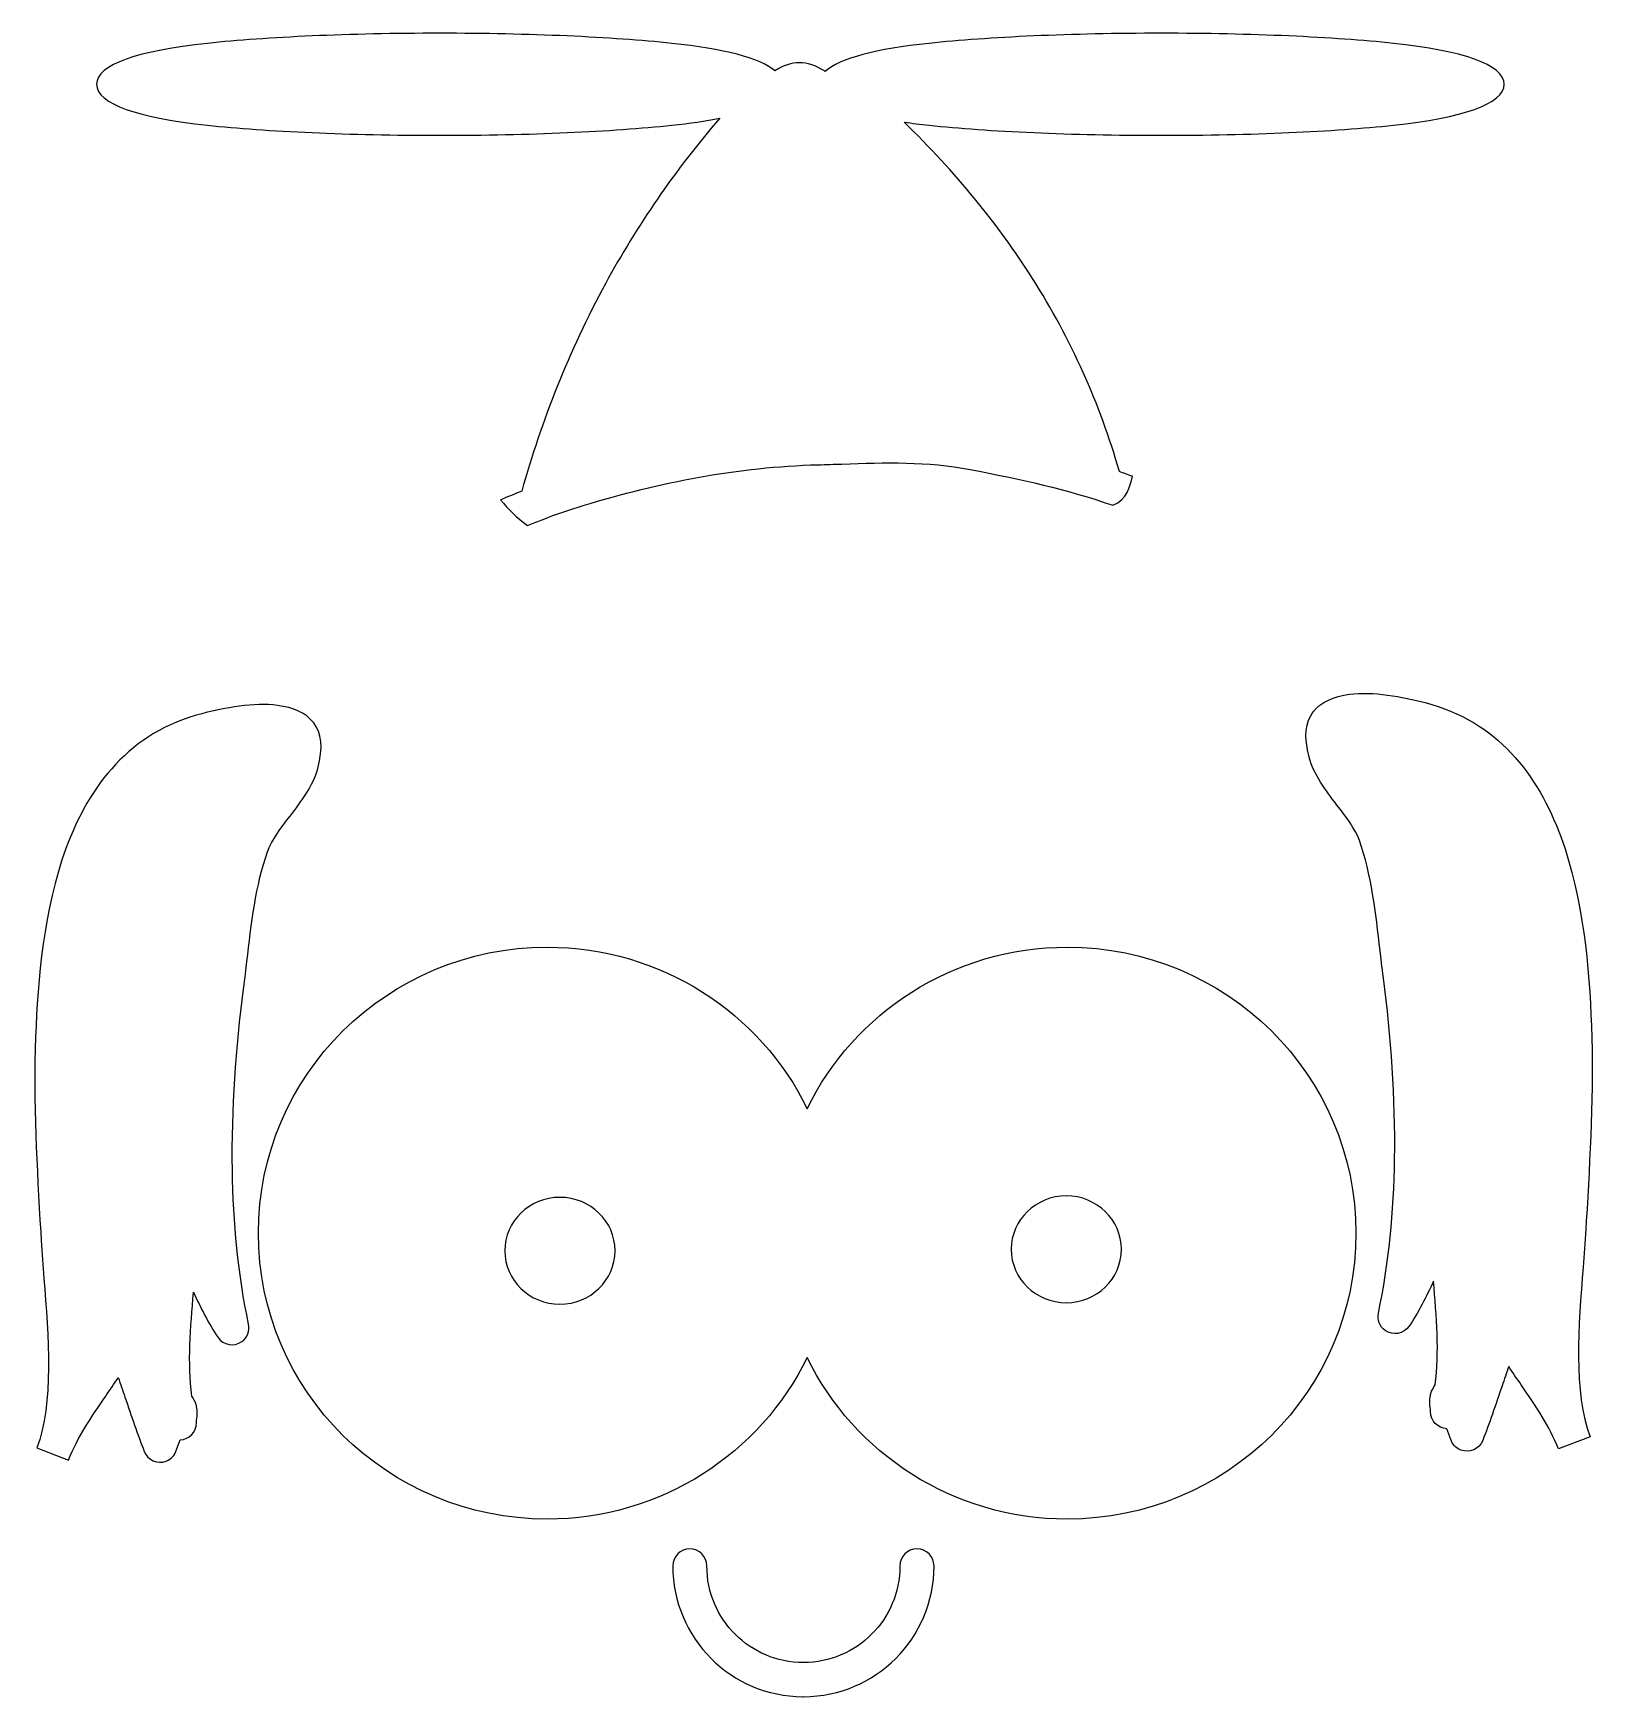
# Model space of a CAD drawing. Header units: centimetres. Extents: x -12.29 to -7.71, y -8.78 to -3.9.
import ezdxf

# ---------------------------------------------------------------- set-up
doc = ezdxf.new("R2010")
doc.units = ezdxf.units.CM
doc.header["$MEASUREMENT"] = 0
doc.layers.add('Layer 1', color=7, linetype='Continuous')

msp = doc.modelspace()

# ---------------------------------------------------------------- linework, layer by layer
at = {"layer": 'Layer 1', "color": 5}
for points, knots in [([(-9.12182, -5.28848), (-9.25356, -5.24205), (-9.39296, -5.21186), (-9.53989, -5.18344), (-9.53989, -5.18344), (-9.66573, -5.1591), (-9.78862, -5.16315), (-9.9161, -5.16736), (-9.9161, -5.16736), (-9.93857, -5.1681), (-9.96128, -5.16886), (-9.98655, -5.16951), (-9.98655, -5.16951), (-10.10329, -5.17255), (-10.21902, -5.18531), (-10.33359, -5.20584), (-10.33359, -5.20584), (-10.44857, -5.22644), (-10.56251, -5.25489), (-10.6752, -5.2892), (-10.6752, -5.2892), (-10.71492, -5.30129), (-10.7541, -5.31482), (-10.79282, -5.32962), (-10.79282, -5.32962), (-10.79282, -5.32962), (-10.79286, -5.32963), (-10.79286, -5.32963), (-10.79286, -5.32963), (-10.79286, -5.32963), (-10.79296, -5.32967), (-10.79296, -5.32967), (-10.79296, -5.32967), (-10.79476, -5.33049), (-10.79661, -5.3312), (-10.7985, -5.3318), (-10.7985, -5.3318), (-10.81182, -5.33694), (-10.82509, -5.34222), (-10.83831, -5.34765), (-10.83831, -5.34765), (-10.87026, -5.32519), (-10.89562, -5.29931), (-10.91705, -5.27261), (-10.91705, -5.27261), (-10.89658, -5.26374), (-10.87595, -5.25516), (-10.85514, -5.2469), (-10.85514, -5.2469), (-10.79809, -5.04232), (-10.71742, -4.83676), (-10.60897, -4.63741), (-10.60897, -4.63741), (-10.51795, -4.47011), (-10.40729, -4.30733), (-10.27452, -4.15337), (-10.27452, -4.15337), (-10.31565, -4.16158), (-10.36284, -4.16846), (-10.41526, -4.17392), (-10.41526, -4.17392), (-10.59055, -4.19219), (-10.83141, -4.20349), (-11.09628, -4.20349), (-11.09628, -4.20349), (-11.36113, -4.20349), (-11.60202, -4.19219), (-11.77732, -4.17392), (-11.77732, -4.17392), (-11.97804, -4.15301), (-12.10219, -4.11132), (-12.10219, -4.05387), (-12.10219, -4.05387), (-12.10219, -3.9964), (-11.97803, -3.95473), (-11.77734, -3.93382), (-11.77734, -3.93382), (-11.60204, -3.91555), (-11.36114, -3.90425), (-11.09628, -3.90425), (-11.09628, -3.90425), (-10.83142, -3.90425), (-10.59053, -3.91555), (-10.41523, -3.93382), (-10.41523, -3.93382), (-10.26423, -3.94955), (-10.15658, -3.97704), (-10.11252, -4.01416), (-10.11252, -4.01416), (-10.08832, -3.99818), (-10.06325, -3.99069), (-10.04049, -3.99069), (-10.04049, -3.99069), (-10.0174, -3.99069), (-9.9919, -3.99841), (-9.96737, -4.01486), (-9.96737, -4.01486), (-9.96737, -4.01486), (-9.9656, -4.01607), (-9.9656, -4.01607), (-9.9656, -4.01607), (-9.92299, -3.97799), (-9.81424, -3.94982), (-9.66067, -3.93382), (-9.66067, -3.93382), (-9.48537, -3.91555), (-9.24447, -3.90425), (-8.97961, -3.90425), (-8.97961, -3.90425), (-8.71473, -3.90425), (-8.47385, -3.91556), (-8.29857, -3.93381), (-8.29857, -3.93381), (-8.09787, -3.95473), (-7.97373, -3.9964), (-7.97373, -4.05387), (-7.97373, -4.05387), (-7.97373, -4.11132), (-8.09788, -4.15301), (-8.29859, -4.17392), (-8.29859, -4.17392), (-8.47388, -4.19219), (-8.71474, -4.20349), (-8.97961, -4.20349), (-8.97961, -4.20349), (-9.24446, -4.20349), (-9.48535, -4.19219), (-9.66065, -4.17392), (-9.66065, -4.17392), (-9.6863, -4.17125), (-9.71068, -4.16823), (-9.73373, -4.16489), (-9.73373, -4.16489), (-9.58292, -4.31149), (-9.4582, -4.46386), (-9.3573, -4.62286), (-9.3573, -4.62286), (-9.24336, -4.80243), (-9.15942, -4.99095), (-9.10221, -5.1896), (-9.10221, -5.1896), (-9.0961, -5.1917), (-9.09, -5.19383), (-9.08391, -5.196), (-9.08391, -5.196), (-9.07709, -5.19843), (-9.07029, -5.20091), (-9.0635, -5.20342), (-9.0635, -5.20342), (-9.07376, -5.23551), (-9.07633, -5.26955), (-9.12182, -5.28848)], [0, 0, 0, 0, 0.025641, 0.025641, 0.025641, 0.025641, 0.0512821, 0.0512821, 0.0512821, 0.0512821, 0.0769231, 0.0769231, 0.0769231, 0.0769231, 0.1025641, 0.1025641, 0.1025641, 0.1025641, 0.1282051, 0.1282051, 0.1282051, 0.1282051, 0.1538462, 0.1538462, 0.1538462, 0.1538462, 0.1794872, 0.1794872, 0.1794872, 0.1794872, 0.2051282, 0.2051282, 0.2051282, 0.2051282, 0.2307692, 0.2307692, 0.2307692, 0.2307692, 0.2564103, 0.2564103, 0.2564103, 0.2564103, 0.2820513, 0.2820513, 0.2820513, 0.2820513, 0.3076923, 0.3076923, 0.3076923, 0.3076923, 0.3333333, 0.3333333, 0.3333333, 0.3333333, 0.3589744, 0.3589744, 0.3589744, 0.3589744, 0.3846154, 0.3846154, 0.3846154, 0.3846154, 0.4102564, 0.4102564, 0.4102564, 0.4102564, 0.4358974, 0.4358974, 0.4358974, 0.4358974, 0.4615385, 0.4615385, 0.4615385, 0.4615385, 0.4871795, 0.4871795, 0.4871795, 0.4871795, 0.5128205, 0.5128205, 0.5128205, 0.5128205, 0.5384615, 0.5384615, 0.5384615, 0.5384615, 0.5641026, 0.5641026, 0.5641026, 0.5641026, 0.5897436, 0.5897436, 0.5897436, 0.5897436, 0.6153846, 0.6153846, 0.6153846, 0.6153846, 0.6410256, 0.6410256, 0.6410256, 0.6410256, 0.6666667, 0.6666667, 0.6666667, 0.6666667, 0.6923077, 0.6923077, 0.6923077, 0.6923077, 0.7179487, 0.7179487, 0.7179487, 0.7179487, 0.7435897, 0.7435897, 0.7435897, 0.7435897, 0.7692308, 0.7692308, 0.7692308, 0.7692308, 0.7948718, 0.7948718, 0.7948718, 0.7948718, 0.8205128, 0.8205128, 0.8205128, 0.8205128, 0.8461538, 0.8461538, 0.8461538, 0.8461538, 0.8717949, 0.8717949, 0.8717949, 0.8717949, 0.8974359, 0.8974359, 0.8974359, 0.8974359, 0.9230769, 0.9230769, 0.9230769, 0.9230769, 0.9487179, 0.9487179, 0.9487179, 0.9487179, 1, 1, 1, 1]), ([(-8.18096, -7.56352), (-8.17219, -7.6661), (-8.16352, -7.77106), (-8.17591, -7.86782), (-8.17591, -7.86782), (-8.18167, -7.8754), (-8.18597, -7.88389), (-8.1888, -7.89328), (-8.1888, -7.89328), (-8.18933, -7.89506), (-8.18976, -7.89685), (-8.19008, -7.89863), (-8.19008, -7.89863), (-8.19298, -7.91128), (-8.1929, -7.92455), (-8.18983, -7.93845), (-8.18983, -7.93845), (-8.18983, -7.93845), (-8.18983, -7.94613), (-8.18983, -7.94613), (-8.18983, -7.94613), (-8.18983, -7.97307), (-8.16852, -7.99503), (-8.14184, -7.99608), (-8.14184, -7.99608), (-8.14184, -7.99608), (-8.13044, -8.02753), (-8.13044, -8.02753), (-8.13044, -8.02753), (-8.12598, -8.04128), (-8.11564, -8.05299), (-8.10113, -8.05865), (-8.10113, -8.05865), (-8.07546, -8.06867), (-8.04651, -8.056), (-8.03649, -8.03033), (-8.03649, -8.03033), (-8.01741, -7.98145), (-7.99878, -7.92656), (-7.97987, -7.87079), (-7.97987, -7.87079), (-7.9734, -7.85173), (-7.9669, -7.83255), (-7.96032, -7.81348), (-7.96032, -7.81348), (-7.94827, -7.83177), (-7.93593, -7.84978), (-7.92359, -7.86778), (-7.92359, -7.86778), (-7.88205, -7.92837), (-7.84048, -7.98902), (-7.81464, -8.05554), (-7.81464, -8.05554), (-7.81464, -8.05554), (-7.72168, -8.0196), (-7.72168, -8.0196), (-7.72168, -8.0196), (-7.77151, -7.8914), (-7.75548, -7.68988), (-7.7422, -7.52283), (-7.7422, -7.52283), (-7.73923, -7.48537), (-7.73638, -7.44969), (-7.73418, -7.41126), (-7.73418, -7.41126), (-7.73418, -7.41126), (-7.7328, -7.38715), (-7.7328, -7.38715), (-7.7328, -7.38715), (-7.72193, -7.19706), (-7.71103, -7.00667), (-7.71786, -6.81434), (-7.71786, -6.81434), (-7.72385, -6.64628), (-7.74146, -6.44022), (-7.807, -6.26219), (-7.807, -6.26219), (-7.87549, -6.07614), (-7.99523, -5.9209), (-8.20529, -5.86709), (-8.20529, -5.86709), (-8.27184, -5.85004), (-8.3597, -5.83308), (-8.42756, -5.84258), (-8.42756, -5.84258), (-8.51935, -5.85544), (-8.57913, -5.9049), (-8.5457, -6.02744), (-8.5457, -6.02744), (-8.53153, -6.07942), (-8.49806, -6.1231), (-8.46409, -6.16747), (-8.46409, -6.16747), (-8.43742, -6.20228), (-8.41033, -6.23765), (-8.39821, -6.27175), (-8.39821, -6.27175), (-8.3637, -6.36897), (-8.35026, -6.4846), (-8.33757, -6.59384), (-8.33757, -6.59384), (-8.33493, -6.61666), (-8.33227, -6.63942), (-8.32764, -6.67514), (-8.32764, -6.67514), (-8.30556, -6.84536), (-8.29235, -7.02602), (-8.29516, -7.20523), (-8.29516, -7.20523), (-8.29758, -7.35913), (-8.31193, -7.51227), (-8.34278, -7.6571), (-8.34278, -7.6571), (-8.34278, -7.6571), (-8.34267, -7.65712), (-8.34267, -7.65712), (-8.34267, -7.65712), (-8.34667, -7.67608), (-8.33936, -7.69647), (-8.32247, -7.70827), (-8.32247, -7.70827), (-8.29993, -7.72402), (-8.26888, -7.71851), (-8.25313, -7.69597), (-8.25313, -7.69597), (-8.2244, -7.65478), (-8.2024, -7.60916), (-8.18096, -7.56352)], [0, 0, 0, 0, 0.030303, 0.030303, 0.030303, 0.030303, 0.0606061, 0.0606061, 0.0606061, 0.0606061, 0.0909091, 0.0909091, 0.0909091, 0.0909091, 0.1212121, 0.1212121, 0.1212121, 0.1212121, 0.1515152, 0.1515152, 0.1515152, 0.1515152, 0.1818182, 0.1818182, 0.1818182, 0.1818182, 0.2121212, 0.2121212, 0.2121212, 0.2121212, 0.2424242, 0.2424242, 0.2424242, 0.2424242, 0.2727273, 0.2727273, 0.2727273, 0.2727273, 0.3030303, 0.3030303, 0.3030303, 0.3030303, 0.3333333, 0.3333333, 0.3333333, 0.3333333, 0.3636364, 0.3636364, 0.3636364, 0.3636364, 0.3939394, 0.3939394, 0.3939394, 0.3939394, 0.4242424, 0.4242424, 0.4242424, 0.4242424, 0.4545455, 0.4545455, 0.4545455, 0.4545455, 0.4848485, 0.4848485, 0.4848485, 0.4848485, 0.5151515, 0.5151515, 0.5151515, 0.5151515, 0.5454545, 0.5454545, 0.5454545, 0.5454545, 0.5757576, 0.5757576, 0.5757576, 0.5757576, 0.6060606, 0.6060606, 0.6060606, 0.6060606, 0.6363636, 0.6363636, 0.6363636, 0.6363636, 0.6666667, 0.6666667, 0.6666667, 0.6666667, 0.6969697, 0.6969697, 0.6969697, 0.6969697, 0.7272727, 0.7272727, 0.7272727, 0.7272727, 0.7575758, 0.7575758, 0.7575758, 0.7575758, 0.7878788, 0.7878788, 0.7878788, 0.7878788, 0.8181818, 0.8181818, 0.8181818, 0.8181818, 0.8484848, 0.8484848, 0.8484848, 0.8484848, 0.8787879, 0.8787879, 0.8787879, 0.8787879, 0.9090909, 0.9090909, 0.9090909, 0.9090909, 0.9393939, 0.9393939, 0.9393939, 0.9393939, 1, 1, 1, 1]), ([(-11.81803, -7.59608), (-11.8268, -7.69866), (-11.83547, -7.80362), (-11.82308, -7.90038), (-11.82308, -7.90038), (-11.81732, -7.90796), (-11.81302, -7.91645), (-11.81019, -7.92584), (-11.81019, -7.92584), (-11.80966, -7.92762), (-11.80923, -7.92941), (-11.80891, -7.93119), (-11.80891, -7.93119), (-11.80601, -7.94384), (-11.80609, -7.95711), (-11.80916, -7.97101), (-11.80916, -7.97101), (-11.80916, -7.97101), (-11.80916, -7.97869), (-11.80916, -7.97869), (-11.80916, -7.97869), (-11.80916, -8.00563), (-11.83047, -8.02759), (-11.85715, -8.02864), (-11.85715, -8.02864), (-11.85715, -8.02864), (-11.86855, -8.06009), (-11.86855, -8.06009), (-11.86855, -8.06009), (-11.87301, -8.07384), (-11.88335, -8.08555), (-11.89786, -8.09121), (-11.89786, -8.09121), (-11.92353, -8.10123), (-11.95248, -8.08856), (-11.9625, -8.06289), (-11.9625, -8.06289), (-11.98158, -8.01401), (-12.00021, -7.95912), (-12.01912, -7.90335), (-12.01912, -7.90335), (-12.02559, -7.88429), (-12.03209, -7.86511), (-12.03867, -7.84604), (-12.03867, -7.84604), (-12.05072, -7.86433), (-12.06306, -7.88234), (-12.0754, -7.90034), (-12.0754, -7.90034), (-12.11694, -7.96093), (-12.15851, -8.02158), (-12.18435, -8.0881), (-12.18435, -8.0881), (-12.18435, -8.0881), (-12.27731, -8.05216), (-12.27731, -8.05216), (-12.27731, -8.05216), (-12.22748, -7.92396), (-12.24351, -7.72244), (-12.25679, -7.55539), (-12.25679, -7.55539), (-12.25976, -7.51793), (-12.26261, -7.48225), (-12.26481, -7.44382), (-12.26481, -7.44382), (-12.26481, -7.44382), (-12.26619, -7.41971), (-12.26619, -7.41971), (-12.26619, -7.41971), (-12.27706, -7.22962), (-12.28796, -7.03923), (-12.28113, -6.8469), (-12.28113, -6.8469), (-12.27514, -6.67884), (-12.25753, -6.47278), (-12.19199, -6.29475), (-12.19199, -6.29475), (-12.1235, -6.1087), (-12.00376, -5.95346), (-11.7937, -5.89965), (-11.7937, -5.89965), (-11.72715, -5.8826), (-11.63929, -5.86564), (-11.57143, -5.87514), (-11.57143, -5.87514), (-11.47964, -5.888), (-11.41986, -5.93746), (-11.45329, -6.06), (-11.45329, -6.06), (-11.46746, -6.11198), (-11.50093, -6.15566), (-11.5349, -6.20003), (-11.5349, -6.20003), (-11.56157, -6.23484), (-11.58866, -6.27021), (-11.60078, -6.30431), (-11.60078, -6.30431), (-11.63529, -6.40153), (-11.64873, -6.51716), (-11.66142, -6.6264), (-11.66142, -6.6264), (-11.66406, -6.64922), (-11.66672, -6.67198), (-11.67135, -6.7077), (-11.67135, -6.7077), (-11.69343, -6.87792), (-11.70664, -7.05858), (-11.70383, -7.23779), (-11.70383, -7.23779), (-11.70141, -7.39169), (-11.68706, -7.54483), (-11.65621, -7.68966), (-11.65621, -7.68966), (-11.65621, -7.68966), (-11.65632, -7.68968), (-11.65632, -7.68968), (-11.65632, -7.68968), (-11.65232, -7.70864), (-11.65963, -7.72903), (-11.67652, -7.74083), (-11.67652, -7.74083), (-11.69906, -7.75658), (-11.73011, -7.75107), (-11.74586, -7.72853), (-11.74586, -7.72853), (-11.77459, -7.68734), (-11.79659, -7.64172), (-11.81803, -7.59608)], [0, 0, 0, 0, 0.030303, 0.030303, 0.030303, 0.030303, 0.0606061, 0.0606061, 0.0606061, 0.0606061, 0.0909091, 0.0909091, 0.0909091, 0.0909091, 0.1212121, 0.1212121, 0.1212121, 0.1212121, 0.1515152, 0.1515152, 0.1515152, 0.1515152, 0.1818182, 0.1818182, 0.1818182, 0.1818182, 0.2121212, 0.2121212, 0.2121212, 0.2121212, 0.2424242, 0.2424242, 0.2424242, 0.2424242, 0.2727273, 0.2727273, 0.2727273, 0.2727273, 0.3030303, 0.3030303, 0.3030303, 0.3030303, 0.3333333, 0.3333333, 0.3333333, 0.3333333, 0.3636364, 0.3636364, 0.3636364, 0.3636364, 0.3939394, 0.3939394, 0.3939394, 0.3939394, 0.4242424, 0.4242424, 0.4242424, 0.4242424, 0.4545455, 0.4545455, 0.4545455, 0.4545455, 0.4848485, 0.4848485, 0.4848485, 0.4848485, 0.5151515, 0.5151515, 0.5151515, 0.5151515, 0.5454545, 0.5454545, 0.5454545, 0.5454545, 0.5757576, 0.5757576, 0.5757576, 0.5757576, 0.6060606, 0.6060606, 0.6060606, 0.6060606, 0.6363636, 0.6363636, 0.6363636, 0.6363636, 0.6666667, 0.6666667, 0.6666667, 0.6666667, 0.6969697, 0.6969697, 0.6969697, 0.6969697, 0.7272727, 0.7272727, 0.7272727, 0.7272727, 0.7575758, 0.7575758, 0.7575758, 0.7575758, 0.7878788, 0.7878788, 0.7878788, 0.7878788, 0.8181818, 0.8181818, 0.8181818, 0.8181818, 0.8484848, 0.8484848, 0.8484848, 0.8484848, 0.8787879, 0.8787879, 0.8787879, 0.8787879, 0.9090909, 0.9090909, 0.9090909, 0.9090909, 0.9393939, 0.9393939, 0.9393939, 0.9393939, 1, 1, 1, 1]), ([(-9.25531, -6.5841), (-9.59097, -6.5841), (-9.88102, -6.77746), (-10.01806, -7.05782), (-10.01806, -7.05782), (-10.1551, -6.77746), (-10.44514, -6.5841), (-10.7808, -6.5841), (-10.7808, -6.5841), (-11.24853, -6.5841), (-11.62771, -6.95954), (-11.62771, -7.42267), (-11.62771, -7.42267), (-11.62771, -7.8858), (-11.24853, -8.26124), (-10.7808, -8.26124), (-10.7808, -8.26124), (-10.44514, -8.26124), (-10.1551, -8.06788), (-10.01806, -7.78752), (-10.01806, -7.78752), (-9.88102, -8.06788), (-9.59097, -8.26124), (-9.25531, -8.26124), (-9.25531, -8.26124), (-8.78758, -8.26124), (-8.4084, -7.8858), (-8.4084, -7.42267), (-8.4084, -7.42267), (-8.4084, -6.95954), (-8.78758, -6.5841), (-9.25531, -6.5841)], [0, 0, 0, 0, 0.1111111, 0.1111111, 0.1111111, 0.1111111, 0.2222222, 0.2222222, 0.2222222, 0.2222222, 0.3333333, 0.3333333, 0.3333333, 0.3333333, 0.4444444, 0.4444444, 0.4444444, 0.4444444, 0.5555556, 0.5555556, 0.5555556, 0.5555556, 0.6666667, 0.6666667, 0.6666667, 0.6666667, 0.7777778, 0.7777778, 0.7777778, 0.7777778, 1, 1, 1, 1]), ([(-9.25793, -7.31348), (-9.16864, -7.31348), (-9.09626, -7.3836), (-9.09626, -7.47009), (-9.09626, -7.47009), (-9.09626, -7.55658), (-9.16864, -7.6267), (-9.25793, -7.6267), (-9.25793, -7.6267), (-9.34722, -7.6267), (-9.4196, -7.55658), (-9.4196, -7.47009), (-9.4196, -7.47009), (-9.4196, -7.3836), (-9.34722, -7.31348), (-9.25793, -7.31348)], [0, 0, 0, 0, 0.2, 0.2, 0.2, 0.2, 0.4, 0.4, 0.4, 0.4, 0.6, 0.6, 0.6, 0.6, 1, 1, 1, 1]), ([(-10.74328, -7.31776), (-10.65399, -7.31776), (-10.58161, -7.38788), (-10.58161, -7.47437), (-10.58161, -7.47437), (-10.58161, -7.56086), (-10.65399, -7.63098), (-10.74328, -7.63098), (-10.74328, -7.63098), (-10.83257, -7.63098), (-10.90495, -7.56086), (-10.90495, -7.47437), (-10.90495, -7.47437), (-10.90495, -7.38788), (-10.83257, -7.31776), (-10.74328, -7.31776)], [0, 0, 0, 0, 0.2, 0.2, 0.2, 0.2, 0.4, 0.4, 0.4, 0.4, 0.6, 0.6, 0.6, 0.6, 1, 1, 1, 1]), ([(-9.74604, -8.39867), (-9.74604, -8.37106), (-9.72365, -8.34867), (-9.69604, -8.34867), (-9.69604, -8.34867), (-9.66843, -8.34867), (-9.64604, -8.37106), (-9.64604, -8.39867), (-9.64604, -8.39867), (-9.64604, -8.50452), (-9.68895, -8.60038), (-9.75833, -8.66976), (-9.75833, -8.66976), (-9.82729, -8.73872), (-9.92243, -8.78153), (-10.02755, -8.78204), (-10.02755, -8.78204), (-10.02755, -8.78204), (-10.02884, -8.78206), (-10.02884, -8.78206), (-10.02884, -8.78206), (-10.02884, -8.78206), (-10.02942, -8.78206), (-10.02942, -8.78206), (-10.02942, -8.78206), (-10.02942, -8.78206), (-10.03071, -8.78204), (-10.03071, -8.78204), (-10.03071, -8.78204), (-10.13583, -8.78153), (-10.23096, -8.73873), (-10.29992, -8.66976), (-10.29992, -8.66976), (-10.3693, -8.60038), (-10.41221, -8.50454), (-10.41221, -8.39867), (-10.41221, -8.39867), (-10.41221, -8.37106), (-10.38982, -8.34867), (-10.36221, -8.34867), (-10.36221, -8.34867), (-10.3346, -8.34867), (-10.31221, -8.37106), (-10.31221, -8.39867), (-10.31221, -8.39867), (-10.31221, -8.47693), (-10.28049, -8.54779), (-10.22922, -8.59906), (-10.22922, -8.59906), (-10.17808, -8.65021), (-10.10744, -8.6819), (-10.02942, -8.68206), (-10.02942, -8.68206), (-10.02942, -8.68206), (-10.02884, -8.68206), (-10.02884, -8.68206), (-10.02884, -8.68206), (-9.95082, -8.6819), (-9.88017, -8.6502), (-9.82903, -8.59906), (-9.82903, -8.59906), (-9.77776, -8.54779), (-9.74604, -8.47692), (-9.74604, -8.39867)], [0, 0, 0, 0, 0.0588235, 0.0588235, 0.0588235, 0.0588235, 0.1176471, 0.1176471, 0.1176471, 0.1176471, 0.1764706, 0.1764706, 0.1764706, 0.1764706, 0.2352941, 0.2352941, 0.2352941, 0.2352941, 0.2941176, 0.2941176, 0.2941176, 0.2941176, 0.3529412, 0.3529412, 0.3529412, 0.3529412, 0.4117647, 0.4117647, 0.4117647, 0.4117647, 0.4705882, 0.4705882, 0.4705882, 0.4705882, 0.5294118, 0.5294118, 0.5294118, 0.5294118, 0.5882353, 0.5882353, 0.5882353, 0.5882353, 0.6470588, 0.6470588, 0.6470588, 0.6470588, 0.7058824, 0.7058824, 0.7058824, 0.7058824, 0.7647059, 0.7647059, 0.7647059, 0.7647059, 0.8235294, 0.8235294, 0.8235294, 0.8235294, 0.8823529, 0.8823529, 0.8823529, 0.8823529, 1, 1, 1, 1])]:
    msp.add_open_spline(points, degree=3, knots=knots, dxfattribs=at)

doc.saveas('drawing.dxf')
